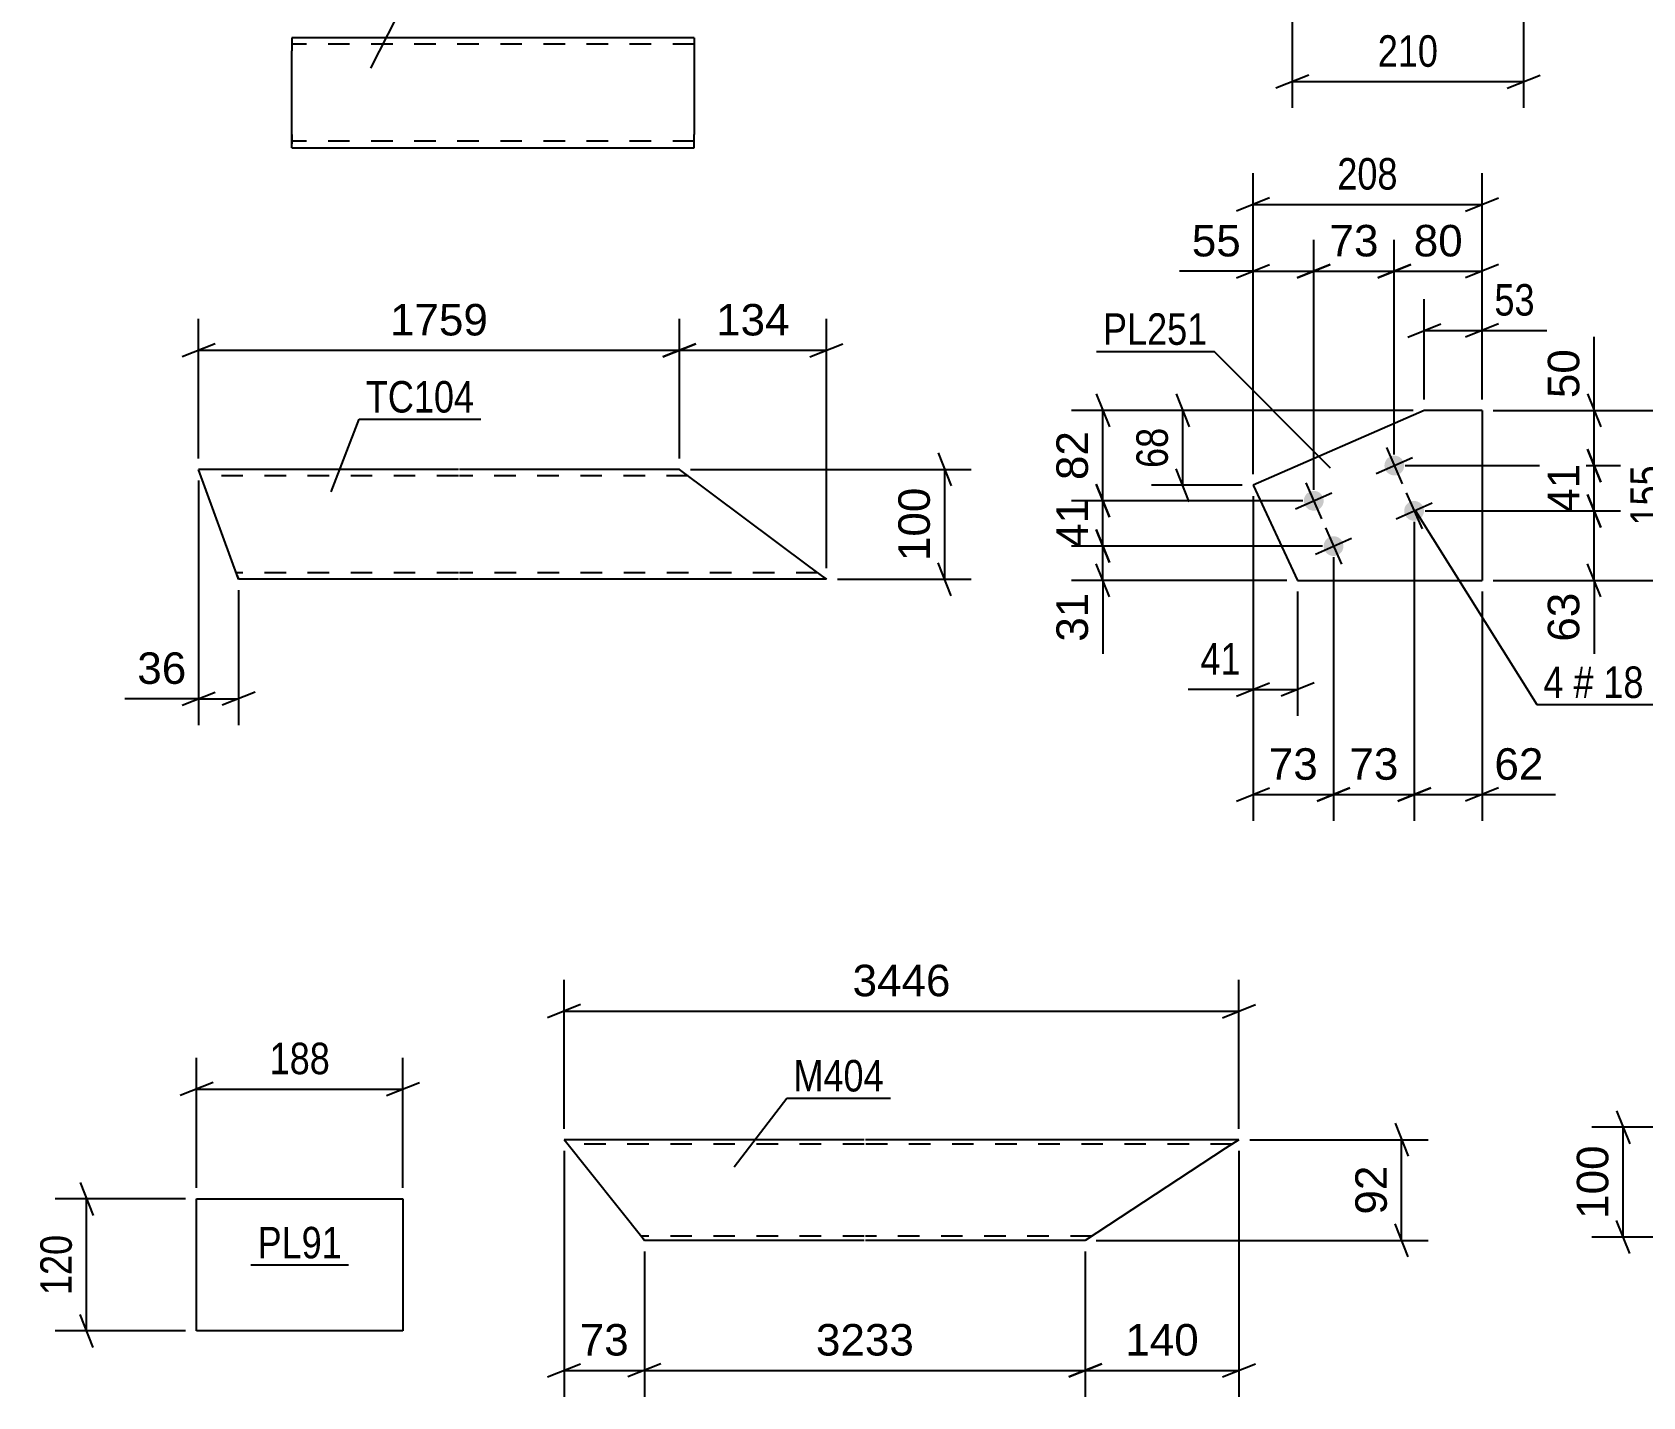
# Model space of a CAD drawing. Header units: millimetres. Extents: x 0 to 841, y 0 to 594.
# Drawn here: x 521 to 667.5, y 246.1 to 370.2 of the extents above; entities that cross this region are included whole.
import ezdxf

# ---------------------------------------------------------------- set-up
doc = ezdxf.new("R2010")
doc.units = ezdxf.units.MM
doc.linetypes.add('DXK_LINE_DOT2', pattern=[3.9198, 1.9599, -1.9599])
doc.styles.add('Arial', font='ARIAL.TTF', dxfattribs={"height": 0.2})
doc.styles.add('Arial Narrow', font='ARIALN.TTF', dxfattribs={"height": 0.2})

# ---------------------------------------------------------------- blocks, each defined once
blk = doc.blocks.new('Part-284933836-16997 - 16996')
at = {"color": 2, "linetype": 'Continuous'}
for p, q in [((535.97, 252.08), (535.97, 264.08)), ((535.97, 264.08), (554.75, 264.08)), ((554.75, 264.08), (554.75, 252.08)), ((554.75, 252.08), (535.97, 252.08))]:
    blk.add_line(p, q, dxfattribs=at)
blk = doc.blocks.new('Part-284933836-19176 - 19175')
at = {"color": 2, "linetype": 'Continuous'}
for p, q in [((559.79, 330.44), (536.15, 330.44)), ((539.76, 320.53), (536.15, 330.44)), ((579.89, 330.44), (559.89, 330.44)), ((591.66, 321.64), (579.89, 330.44)), ((593.27, 320.44), (591.66, 321.64)), ((539.79, 320.44), (539.76, 320.53)), ((559.79, 320.44), (539.79, 320.44)), ((593.27, 320.44), (559.89, 320.44))]:
    blk.add_line(p, q, dxfattribs=at)
at = {"color": 7, "linetype": 'DXK_LINE_DOT2'}
for p, q in [((559.79, 329.84), (536.37, 329.84)), ((580.69, 329.84), (559.89, 329.84)), ((559.79, 321.04), (539.57, 321.04)), ((592.47, 321.04), (559.89, 321.04)), ((539.66, 320.79), (539.79, 320.44)), ((592.8, 320.79), (593.27, 320.44))]:
    blk.add_line(p, q, dxfattribs=at)
blk = doc.blocks.new('Part-284933836-19185 - 19184')
at = {"color": 2, "linetype": 'Continuous'}
for p, q in [((596.71, 269.46), (569.4, 269.46)), ((576.71, 260.31), (569.4, 269.46)), ((630.79, 269.46), (596.81, 269.46)), ((629.56, 268.66), (616.81, 260.31)), ((630.79, 269.46), (629.56, 268.66)), ((596.71, 260.31), (576.71, 260.31)), ((616.81, 260.31), (596.81, 260.31))]:
    blk.add_line(p, q, dxfattribs=at)
at = {"color": 7, "linetype": 'DXK_LINE_DOT2'}
for p, q in [((596.71, 269.06), (569.72, 269.06)), ((630.18, 269.06), (596.81, 269.06)), ((630.69, 269.4), (629.56, 268.66)), ((596.71, 260.71), (576.39, 260.71)), ((576.53, 260.54), (576.71, 260.31)), ((617.42, 260.71), (596.81, 260.71))]:
    blk.add_line(p, q, dxfattribs=at)
blk = doc.blocks.new('Part-284933836-17110 - 17109')
at = {"color": 2, "linetype": 'Continuous'}
for p, q in [((544.63, 369.7), (544.63, 368.5)), ((581.25, 369.7), (544.63, 369.7)), ((581.25, 369.7), (581.25, 369.61)), ((581.25, 369.61), (581.25, 368.5)), ((544.63, 360.9), (544.63, 368.5)), ((581.25, 368.5), (581.25, 360.9)), ((544.63, 359.79), (544.63, 360.9)), ((581.25, 359.7), (581.25, 360.9)), ((544.63, 359.7), (544.63, 359.79)), ((544.63, 359.7), (581.25, 359.7))]:
    blk.add_line(p, q, dxfattribs=at)
at = {"color": 7, "linetype": 'DXK_LINE_DOT2'}
for p, q in [((581.25, 369.35), (581.25, 368.5)), ((581.25, 369.1), (544.63, 369.1)), ((544.63, 360.9), (544.63, 360.05)), ((581.25, 360.35), (581.25, 360.67)), ((544.63, 360.3), (544.63, 360.35)), ((581.25, 360.3), (544.63, 360.3)), ((544.63, 359.7), (544.63, 359.7)), ((581.25, 360.3), (581.25, 360.35)), ((581.25, 360.3), (581.25, 360.35))]:
    blk.add_line(p, q, dxfattribs=at)
blk = doc.blocks.new('Part-284933836-17158 - 17157')
at = {"color": 2, "linetype": 'Continuous'}
for p, q in [((647.66, 335.8), (632.08, 328.99)), ((652.92, 335.8), (647.66, 335.8)), ((652.92, 335.8), (652.92, 320.34)), ((632.08, 328.99), (636.14, 320.34)), ((636.14, 320.34), (652.92, 320.34))]:
    blk.add_line(p, q, dxfattribs=at)
blk = doc.blocks.new('Bolt-284933836-17159 - 17157')
at = {"linetype": 'Continuous'}
for points in [[(645.76, 331.15, -1), (644.11, 330.43, -1)], [(638.43, 327.95, -1), (636.78, 327.22, -1)], [(647.56, 327.03, -1), (645.91, 326.3, -1)], [(640.23, 323.82, -1), (638.58, 323.1, -1)]]:
    blk.add_hatch(color=1, dxfattribs=at).paths.add_polyline_path(points)
at = {"color": 1, "linetype": 'Continuous'}
for p, q in [((643.28, 330.07), (646.58, 331.51)), ((644.21, 332.44), (645.65, 329.14)), ((635.95, 326.86), (639.25, 328.31)), ((636.88, 329.23), (638.32, 325.94)), ((646.01, 328.31), (647.46, 325.02)), ((645.09, 325.94), (648.38, 327.39)), ((637.76, 322.74), (641.05, 324.18)), ((638.68, 325.11), (640.13, 321.81))]:
    blk.add_line(p, q, dxfattribs=at)
blk = doc.blocks.new('StraightDimension-284933836-17277 - 16996')
at = {"color": 7, "linetype": 'Continuous'}
for p, q in [((535.97, 265.08), (535.97, 276.93)), ((554.75, 265.08), (554.75, 276.93)), ((537.47, 274.68), (534.47, 273.48)), ((535.97, 274.08), (554.75, 274.08)), ((553.25, 273.48), (556.25, 274.68))]:
    blk.add_line(p, q, dxfattribs=at)
at = {"color": 0}
blk.add_wipeout([(548.7, 274.83), (548.7, 279.03), (542.02, 279.03), (542.02, 274.83)], dxfattribs=at)
at = {"color": 3, "style": 'Arial Narrow'}
blk.add_text('188', height=2.863, dxfattribs=at).set_placement((542.62, 275.43))
blk = doc.blocks.new('StraightDimension-284933836-17273 - 16996')
at = {"color": 7, "linetype": 'Continuous'}
for p, q in [((525.37, 265.58), (526.57, 262.58)), ((534.97, 264.08), (523.12, 264.08)), ((525.97, 252.08), (525.97, 264.08)), ((526.57, 250.58), (525.37, 253.58)), ((534.97, 252.08), (523.12, 252.08))]:
    blk.add_line(p, q, dxfattribs=at)
at = {"color": 0}
blk.add_wipeout([(525.22, 261.43), (521.02, 261.43), (521.02, 254.74), (525.22, 254.74)], dxfattribs=at)
at = {"color": 3, "style": 'Arial Narrow'}
blk.add_text('120', height=2.863, rotation=90.0002, dxfattribs=at).set_placement((524.62, 255.34))
blk = doc.blocks.new('StraightDimension-284933836-19581 - 19157')
at = {"color": 7, "linetype": 'Continuous'}
for p, q in [((665.15, 272.11), (666.35, 269.11)), ((686.88, 270.61), (662.9, 270.61)), ((665.75, 260.61), (665.75, 270.61)), ((666.35, 259.11), (665.15, 262.11)), ((685.04, 260.61), (662.9, 260.61))]:
    blk.add_line(p, q, dxfattribs=at)
at = {"color": 0}
blk.add_wipeout([(665, 269.55), (660.8, 269.55), (660.8, 261.67), (665, 261.67)], dxfattribs=at)
at = {"color": 3, "style": 'Arial'}
blk.add_text('100', height=2.865, rotation=90.0002, dxfattribs=at).set_placement((664.4, 262.27))
blk = doc.blocks.new('StraightDimension-284933836-19816 - 19175')
at = {"color": 7, "linetype": 'Continuous'}
for p, q in [((603.43, 331.94), (604.63, 328.94)), ((580.89, 330.44), (606.43, 330.44)), ((604.03, 320.44), (604.03, 330.44)), ((604.63, 318.94), (603.43, 321.94)), ((594.27, 320.44), (606.43, 320.44))]:
    blk.add_line(p, q, dxfattribs=at)
at = {"color": 0}
blk.add_wipeout([(603.28, 329.37), (599.08, 329.37), (599.08, 321.5), (603.28, 321.5)], dxfattribs=at)
at = {"color": 3, "style": 'Arial'}
blk.add_text('100', height=2.865, rotation=90.0002, dxfattribs=at).set_placement((602.68, 322.1))
blk = doc.blocks.new('StraightDimension-284933836-19778 - 19175')
at = {"color": 7, "linetype": 'Continuous'}
for p, q in [((579.89, 331.44), (579.89, 344.12)), ((593.27, 321.44), (593.27, 344.12)), ((581.39, 341.87), (578.39, 340.67)), ((591.77, 340.67), (594.77, 341.87)), ((579.89, 341.27), (593.27, 341.27))]:
    blk.add_line(p, q, dxfattribs=at)
at = {"color": 0}
blk.add_wipeout([(590.51, 342.02), (590.51, 346.22), (582.64, 346.22), (582.64, 342.02)], dxfattribs=at)
at = {"color": 3, "style": 'Arial'}
blk.add_text('134', height=2.865, dxfattribs=at).set_placement((583.24, 342.62))
blk = doc.blocks.new('StraightDimension-284933836-19803 - 19175')
at = {"color": 7, "linetype": 'Continuous'}
for p, q in [((536.15, 329.44), (536.15, 307.18)), ((539.79, 319.44), (539.79, 307.18)), ((536.15, 309.58), (529.45, 309.58)), ((536.15, 309.58), (529.45, 309.58)), ((534.65, 308.98), (537.65, 310.18)), ((536.15, 309.58), (539.79, 309.58)), ((541.29, 310.18), (538.29, 308.98))]:
    blk.add_line(p, q, dxfattribs=at)
at = {"color": 0}
blk.add_wipeout([(535.63, 310.33), (535.63, 314.53), (529.98, 314.53), (529.98, 310.33)], dxfattribs=at)
at = {"color": 3, "style": 'Arial'}
blk.add_text('36', height=2.865, dxfattribs=at).set_placement((530.58, 310.93))
blk = doc.blocks.new('StraightDimension-284933836-19779 - 19175')
at = {"color": 7, "linetype": 'Continuous'}
for p, q in [((536.15, 331.44), (536.15, 344.12)), ((579.89, 331.44), (579.89, 344.12)), ((537.65, 341.87), (534.65, 340.67)), ((578.39, 340.67), (581.39, 341.87)), ((536.15, 341.27), (579.89, 341.27))]:
    blk.add_line(p, q, dxfattribs=at)
at = {"color": 0}
blk.add_wipeout([(563.07, 342.02), (563.07, 346.22), (552.97, 346.22), (552.97, 342.02)], dxfattribs=at)
at = {"color": 3, "style": 'Arial'}
blk.add_text('1759', height=2.865, dxfattribs=at).set_placement((553.57, 342.62))
blk = doc.blocks.new('StraightDimension-284933836-19913 - 19184')
at = {"color": 7, "linetype": 'Continuous'}
for p, q in [((645, 270.96), (646.2, 267.96)), ((631.79, 269.46), (648, 269.46)), ((645.6, 260.31), (645.6, 269.46)), ((646.2, 258.81), (645, 261.81)), ((617.81, 260.31), (648, 260.31))]:
    blk.add_line(p, q, dxfattribs=at)
at = {"color": 0}
blk.add_wipeout([(644.85, 267.7), (640.65, 267.7), (640.65, 262.06), (644.85, 262.06)], dxfattribs=at)
at = {"color": 3, "style": 'Arial'}
blk.add_text('92', height=2.865, rotation=90.0002, dxfattribs=at).set_placement((644.25, 262.66))
blk = doc.blocks.new('StraightDimension-284933836-19843 - 19184')
at = {"color": 7, "linetype": 'Continuous'}
for p, q in [((569.4, 270.46), (569.4, 284.02)), ((630.79, 270.46), (630.79, 284.02)), ((570.9, 281.77), (567.9, 280.57)), ((629.29, 280.57), (632.29, 281.77)), ((569.4, 281.17), (630.79, 281.17))]:
    blk.add_line(p, q, dxfattribs=at)
at = {"color": 0}
blk.add_wipeout([(605.14, 281.92), (605.14, 286.12), (595.05, 286.12), (595.05, 281.92)], dxfattribs=at)
at = {"color": 3, "style": 'Arial'}
blk.add_text('3446', height=2.865, dxfattribs=at).set_placement((595.65, 282.52))
blk = doc.blocks.new('StraightDimension-284933836-19854 - 19184')
at = {"color": 7, "linetype": 'Continuous'}
for p, q in [((630.79, 268.46), (630.79, 246.09)), ((616.81, 259.31), (616.81, 246.09)), ((618.31, 249.09), (615.31, 247.89)), ((629.29, 247.89), (632.29, 249.09)), ((616.81, 248.49), (630.79, 248.49))]:
    blk.add_line(p, q, dxfattribs=at)
at = {"color": 0}
blk.add_wipeout([(627.74, 249.24), (627.74, 253.44), (619.86, 253.44), (619.86, 249.24)], dxfattribs=at)
at = {"color": 3, "style": 'Arial'}
blk.add_text('140', height=2.865, dxfattribs=at).set_placement((620.46, 249.84))
blk = doc.blocks.new('StraightDimension-284933836-19855 - 19184')
at = {"color": 7, "linetype": 'Continuous'}
for p, q in [((576.71, 259.31), (576.71, 246.09)), ((616.81, 259.31), (616.81, 246.09)), ((578.21, 249.09), (575.21, 247.89)), ((615.31, 247.89), (618.31, 249.09)), ((576.71, 248.49), (616.81, 248.49))]:
    blk.add_line(p, q, dxfattribs=at)
at = {"color": 0}
blk.add_wipeout([(601.81, 249.24), (601.81, 253.44), (591.72, 253.44), (591.72, 249.24)], dxfattribs=at)
at = {"color": 3, "style": 'Arial'}
blk.add_text('3233', height=2.865, dxfattribs=at).set_placement((592.32, 249.84))
blk = doc.blocks.new('StraightDimension-284933836-19856 - 19184')
at = {"color": 7, "linetype": 'Continuous'}
for p, q in [((569.4, 268.46), (569.4, 246.09)), ((576.71, 259.31), (576.71, 246.09)), ((567.9, 247.89), (570.9, 249.09)), ((578.21, 249.09), (575.21, 247.89)), ((569.4, 248.49), (576.71, 248.49))]:
    blk.add_line(p, q, dxfattribs=at)
at = {"color": 0}
blk.add_wipeout([(575.88, 249.24), (575.88, 253.44), (570.23, 253.44), (570.23, 249.24)], dxfattribs=at)
at = {"color": 3, "style": 'Arial'}
blk.add_text('73', height=2.865, dxfattribs=at).set_placement((570.83, 249.84))
blk = doc.blocks.new('StraightDimension-284933836-17535 - 17157')
at = {"color": 7, "linetype": 'Continuous'}
for p, q in [((647.66, 336.8), (647.66, 345.93)), ((652.92, 336.8), (652.92, 345.93)), ((646.16, 342.48), (649.16, 343.68)), ((647.66, 343.08), (652.92, 343.08)), ((654.42, 343.68), (651.42, 342.48)), ((652.92, 343.08), (658.82, 343.08)), ((652.92, 343.08), (658.82, 343.08))]:
    blk.add_line(p, q, dxfattribs=at)
at = {"color": 0}
blk.add_wipeout([(658.3, 343.83), (658.3, 348.03), (653.44, 348.03), (653.44, 343.83)], dxfattribs=at)
at = {"color": 3, "style": 'Arial Narrow'}
blk.add_text('53', height=2.863, dxfattribs=at).set_placement((654.04, 344.43))
blk = doc.blocks.new('StraightDimension-284933836-17527 - 17157')
at = {"color": 7, "linetype": 'Continuous'}
for p, q in [((671.21, 334.3), (670.01, 337.3)), ((653.92, 335.8), (673.01, 335.8)), ((670.61, 320.34), (670.61, 335.8)), ((670.01, 321.84), (671.21, 318.84)), ((653.92, 320.34), (673.01, 320.34))]:
    blk.add_line(p, q, dxfattribs=at)
at = {"color": 0}
blk.add_wipeout([(669.86, 331.41), (665.66, 331.41), (665.66, 324.73), (669.86, 324.73)], dxfattribs=at)
at = {"color": 3, "style": 'Arial Narrow'}
blk.add_text('155', height=2.863, rotation=90.0002, dxfattribs=at).set_placement((669.26, 325.33))
blk = doc.blocks.new('StraightDimension-284933836-19043 - 17157')
at = {"color": 7, "linetype": 'Continuous'}
for p, q in [((617.81, 329.08), (619.01, 326.08)), ((636.6, 327.58), (615.56, 327.58)), ((618.41, 323.46), (618.41, 327.58)), ((619.01, 321.96), (617.81, 324.96)), ((638.4, 323.46), (615.56, 323.46))]:
    blk.add_line(p, q, dxfattribs=at)
at = {"color": 0}
blk.add_wipeout([(617.66, 328.35), (613.46, 328.35), (613.46, 322.7), (617.66, 322.7)], dxfattribs=at)
at = {"color": 3, "style": 'Arial'}
blk.add_text('41', height=2.865, rotation=90.0002, dxfattribs=at).set_placement((617.06, 323.3))
blk = doc.blocks.new('StraightDimension-284933836-17521 - 17157')
at = {"color": 7, "linetype": 'Continuous'}
for p, q in [((625.08, 337.3), (626.28, 334.3)), ((646.66, 335.8), (622.83, 335.8)), ((625.68, 328.99), (625.68, 335.8)), ((626.28, 327.49), (625.08, 330.49)), ((631.08, 328.99), (622.83, 328.99))]:
    blk.add_line(p, q, dxfattribs=at)
at = {"color": 0}
blk.add_wipeout([(624.93, 334.82), (620.73, 334.82), (620.73, 329.97), (624.93, 329.97)], dxfattribs=at)
at = {"color": 3, "style": 'Arial Narrow'}
blk.add_text('68', height=2.863, rotation=90.0002, dxfattribs=at).set_placement((624.33, 330.57))
blk = doc.blocks.new('StraightDimension-284933836-17531 - 17157')
at = {"color": 7, "linetype": 'Continuous'}
for p, q in [((632.08, 327.99), (632.08, 308.02)), ((636.14, 319.34), (636.14, 308.02)), ((630.58, 309.82), (633.58, 311.02)), ((637.64, 311.02), (634.64, 309.82)), ((632.08, 310.42), (626.17, 310.42)), ((632.08, 310.42), (626.17, 310.42)), ((632.08, 310.42), (636.14, 310.42))]:
    blk.add_line(p, q, dxfattribs=at)
at = {"color": 0}
blk.add_wipeout([(631.55, 311.17), (631.55, 315.37), (626.7, 315.37), (626.7, 311.17)], dxfattribs=at)
at = {"color": 3, "style": 'Arial Narrow'}
blk.add_text('41', height=2.863, dxfattribs=at).set_placement((627.3, 311.77))
blk = doc.blocks.new('StraightDimension-284933836-17579 - 17157')
at = {"color": 7, "linetype": 'Continuous'}
for p, q in [((632.08, 329.99), (632.08, 357.39)), ((652.92, 336.8), (652.92, 357.39)), ((633.58, 355.14), (630.58, 353.94)), ((651.42, 353.94), (654.42, 355.14)), ((632.08, 354.54), (652.92, 354.54))]:
    blk.add_line(p, q, dxfattribs=at)
at = {"color": 0}
blk.add_wipeout([(645.84, 355.29), (645.84, 359.49), (639.15, 359.49), (639.15, 355.29)], dxfattribs=at)
at = {"color": 3, "style": 'Arial Narrow'}
blk.add_text('208', height=2.863, dxfattribs=at).set_placement((639.75, 355.89))
blk = doc.blocks.new('StraightDimension-284933836-19020 - 17157')
at = {"color": 7, "linetype": 'Continuous'}
for p, q in [((663.11, 335.8), (663.11, 342.49)), ((663.11, 335.8), (663.11, 342.49)), ((662.51, 337.3), (663.71, 334.3)), ((653.92, 335.8), (665.51, 335.8)), ((663.11, 330.79), (663.11, 335.8)), ((663.71, 329.29), (662.51, 332.29)), ((645.93, 330.79), (665.51, 330.79))]:
    blk.add_line(p, q, dxfattribs=at)
at = {"color": 0}
blk.add_wipeout([(662.36, 341.97), (658.16, 341.97), (658.16, 336.32), (662.36, 336.32)], dxfattribs=at)
at = {"color": 3, "style": 'Arial'}
blk.add_text('50', height=2.865, rotation=90.0002, dxfattribs=at).set_placement((661.76, 336.92))
blk = doc.blocks.new('StraightDimension-284933836-19021 - 17157')
at = {"color": 7, "linetype": 'Continuous'}
for p, q in [((662.51, 332.29), (663.71, 329.29)), ((645.93, 330.79), (665.51, 330.79)), ((663.11, 326.66), (663.11, 330.79)), ((663.71, 325.16), (662.51, 328.16)), ((647.74, 326.66), (665.51, 326.66))]:
    blk.add_line(p, q, dxfattribs=at)
at = {"color": 0}
blk.add_wipeout([(662.36, 331.55), (658.16, 331.55), (658.16, 325.9), (662.36, 325.9)], dxfattribs=at)
at = {"color": 3, "style": 'Arial'}
blk.add_text('41', height=2.865, rotation=90.0002, dxfattribs=at).set_placement((661.76, 326.5))
blk = doc.blocks.new('StraightDimension-284933836-19022 - 17157')
at = {"color": 7, "linetype": 'Continuous'}
for p, q in [((662.51, 328.16), (663.71, 325.16)), ((647.74, 326.66), (665.51, 326.66)), ((663.11, 320.34), (663.11, 326.66)), ((663.71, 318.84), (662.51, 321.84)), ((653.92, 320.34), (665.51, 320.34)), ((663.11, 320.34), (663.11, 313.65)), ((663.11, 320.34), (663.11, 313.65))]:
    blk.add_line(p, q, dxfattribs=at)
at = {"color": 0}
blk.add_wipeout([(662.36, 319.82), (658.16, 319.82), (658.16, 314.17), (662.36, 314.17)], dxfattribs=at)
at = {"color": 3, "style": 'Arial'}
blk.add_text('63', height=2.865, rotation=90.0002, dxfattribs=at).set_placement((661.76, 314.77))
blk = doc.blocks.new('StraightDimension-284933836-19106 - 17157')
at = {"color": 7, "linetype": 'Continuous'}
for p, q in [((632.08, 329.99), (632.08, 351.31)), ((637.6, 328.58), (637.6, 351.31)), ((630.58, 347.86), (633.58, 349.06)), ((639.1, 349.06), (636.1, 347.86)), ((632.08, 348.46), (625.38, 348.46)), ((632.08, 348.46), (625.38, 348.46)), ((632.08, 348.46), (637.6, 348.46))]:
    blk.add_line(p, q, dxfattribs=at)
at = {"color": 0}
blk.add_wipeout([(631.55, 349.21), (631.55, 353.41), (625.91, 353.41), (625.91, 349.21)], dxfattribs=at)
at = {"color": 3, "style": 'Arial'}
blk.add_text('55', height=2.865, dxfattribs=at).set_placement((626.51, 349.81))
blk = doc.blocks.new('StraightDimension-284933836-19042 - 17157')
at = {"color": 7, "linetype": 'Continuous'}
for p, q in [((617.81, 337.3), (619.01, 334.3)), ((646.66, 335.8), (615.56, 335.8)), ((618.41, 327.58), (618.41, 335.8)), ((619.01, 326.08), (617.81, 329.08)), ((636.6, 327.58), (615.56, 327.58))]:
    blk.add_line(p, q, dxfattribs=at)
at = {"color": 0}
blk.add_wipeout([(617.66, 334.51), (613.46, 334.51), (613.46, 328.87), (617.66, 328.87)], dxfattribs=at)
at = {"color": 3, "style": 'Arial'}
blk.add_text('82', height=2.865, rotation=90.0002, dxfattribs=at).set_placement((617.06, 329.47))
blk = doc.blocks.new('StraightDimension-284933836-19044 - 17157')
at = {"color": 7, "linetype": 'Continuous'}
for p, q in [((617.81, 324.96), (619.01, 321.96)), ((638.4, 323.46), (615.56, 323.46)), ((618.41, 320.34), (618.41, 323.46)), ((619.01, 318.84), (617.81, 321.84)), ((635.14, 320.34), (615.56, 320.34)), ((618.41, 320.34), (618.41, 313.65)), ((618.41, 320.34), (618.41, 313.65))]:
    blk.add_line(p, q, dxfattribs=at)
at = {"color": 0}
blk.add_wipeout([(617.66, 319.82), (613.46, 319.82), (613.46, 314.17), (617.66, 314.17)], dxfattribs=at)
at = {"color": 3, "style": 'Arial'}
blk.add_text('31', height=2.865, rotation=90.0002, dxfattribs=at).set_placement((617.06, 314.77))
blk = doc.blocks.new('StraightDimension-284933836-19073 - 17157')
at = {"color": 7, "linetype": 'Continuous'}
for p, q in [((646.74, 325.66), (646.74, 298.46)), ((652.92, 319.34), (652.92, 298.46)), ((645.24, 300.26), (648.24, 301.46)), ((646.74, 300.86), (652.92, 300.86)), ((654.42, 301.46), (651.42, 300.26)), ((652.92, 300.86), (659.61, 300.86)), ((652.92, 300.86), (659.61, 300.86))]:
    blk.add_line(p, q, dxfattribs=at)
at = {"color": 0}
blk.add_wipeout([(659.09, 301.61), (659.09, 305.81), (653.44, 305.81), (653.44, 301.61)], dxfattribs=at)
at = {"color": 3, "style": 'Arial'}
blk.add_text('62', height=2.865, dxfattribs=at).set_placement((654.04, 302.21))
blk = doc.blocks.new('StraightDimension-284933836-19074 - 17157')
at = {"color": 7, "linetype": 'Continuous'}
for p, q in [((646.74, 325.66), (646.74, 298.46)), ((639.4, 322.46), (639.4, 298.46)), ((637.9, 300.26), (640.9, 301.46)), ((639.4, 300.86), (646.74, 300.86)), ((648.24, 301.46), (645.24, 300.26))]:
    blk.add_line(p, q, dxfattribs=at)
at = {"color": 0}
blk.add_wipeout([(645.89, 301.61), (645.89, 305.81), (640.25, 305.81), (640.25, 301.61)], dxfattribs=at)
at = {"color": 3, "style": 'Arial'}
blk.add_text('73', height=2.865, dxfattribs=at).set_placement((640.85, 302.21))
blk = doc.blocks.new('StraightDimension-284933836-19075 - 17157')
at = {"color": 7, "linetype": 'Continuous'}
for p, q in [((632.08, 327.99), (632.08, 298.46)), ((639.4, 322.46), (639.4, 298.46)), ((630.58, 300.26), (633.58, 301.46)), ((632.08, 300.86), (639.4, 300.86)), ((640.9, 301.46), (637.9, 300.26))]:
    blk.add_line(p, q, dxfattribs=at)
at = {"color": 0}
blk.add_wipeout([(638.56, 301.61), (638.56, 305.81), (632.92, 305.81), (632.92, 301.61)], dxfattribs=at)
at = {"color": 3, "style": 'Arial'}
blk.add_text('73', height=2.865, dxfattribs=at).set_placement((633.52, 302.21))
blk = doc.blocks.new('StraightDimension-284933836-19104 - 17157')
at = {"color": 7, "linetype": 'Continuous'}
for p, q in [((644.93, 331.79), (644.93, 351.31)), ((652.92, 336.8), (652.92, 351.31)), ((643.43, 347.86), (646.43, 349.06)), ((654.42, 349.06), (651.42, 347.86)), ((644.93, 348.46), (652.92, 348.46))]:
    blk.add_line(p, q, dxfattribs=at)
at = {"color": 0}
blk.add_wipeout([(651.75, 349.21), (651.75, 353.41), (646.1, 353.41), (646.1, 349.21)], dxfattribs=at)
at = {"color": 3, "style": 'Arial'}
blk.add_text('80', height=2.865, dxfattribs=at).set_placement((646.7, 349.81))
blk = doc.blocks.new('StraightDimension-284933836-19105 - 17157')
at = {"color": 7, "linetype": 'Continuous'}
for p, q in [((637.6, 328.58), (637.6, 351.31)), ((644.93, 331.79), (644.93, 351.31)), ((636.1, 347.86), (639.1, 349.06)), ((646.43, 349.06), (643.43, 347.86)), ((637.6, 348.46), (644.93, 348.46))]:
    blk.add_line(p, q, dxfattribs=at)
at = {"color": 0}
blk.add_wipeout([(644.09, 349.21), (644.09, 353.41), (638.44, 353.41), (638.44, 349.21)], dxfattribs=at)
at = {"color": 3, "style": 'Arial'}
blk.add_text('73', height=2.865, dxfattribs=at).set_placement((639.04, 349.81))
blk = doc.blocks.new('StraightDimension-284933836-17613 - 17165')
at = {"color": 7, "linetype": 'Continuous'}
for p, q in [((656.69, 390.65), (656.69, 363.31)), ((635.65, 389.33), (635.65, 363.31)), ((637.15, 366.31), (634.15, 365.11)), ((655.19, 365.11), (658.19, 366.31)), ((635.65, 365.71), (656.69, 365.71))]:
    blk.add_line(p, q, dxfattribs=at)
at = {"color": 0}
blk.add_wipeout([(649.51, 366.46), (649.51, 370.66), (642.83, 370.66), (642.83, 366.46)], dxfattribs=at)
at = {"color": 3, "style": 'Arial Narrow'}
blk.add_text('210', height=2.863, dxfattribs=at).set_placement((643.43, 367.06))
blk = doc.blocks.new('Mark-284933836-17653 - 16996')
at = {"color": 0}
blk.add_wipeout([(549.2, 258.68), (549.2, 261.68), (541.52, 261.68), (541.52, 258.68)], dxfattribs=at)
blk.add_wipeout([(549.2, 258.68), (549.2, 261.68), (541.52, 261.68), (541.52, 258.68)], dxfattribs=at)
at = {"color": 30, "linetype": 'Continuous'}
blk.add_line((540.92, 258.08), (549.8, 258.08), dxfattribs=at)
at = {"color": 3, "style": 'Arial Narrow'}
blk.add_text('PL91', height=2.863, dxfattribs=at).set_placement((541.52, 258.68))
blk = doc.blocks.new('Mark-284933836-19832 - 19175')
at = {"color": 0}
blk.add_wipeout([(561.24, 335.61), (561.24, 338.61), (551.37, 338.61), (551.37, 335.61)], dxfattribs=at)
blk.add_wipeout([(561.24, 335.61), (561.24, 338.61), (551.37, 338.61), (551.37, 335.61)], dxfattribs=at)
at = {"color": 30, "linetype": 'Continuous'}
for p, q in [((548.21, 328.41), (550.77, 335.01)), ((550.77, 335.01), (561.84, 335.01))]:
    blk.add_line(p, q, dxfattribs=at)
at = {"color": 3, "style": 'Arial Narrow'}
blk.add_text('TC104', height=2.863, dxfattribs=at).set_placement((551.37, 335.61))
blk = doc.blocks.new('Mark-284933836-19937 - 19184')
at = {"color": 0}
blk.add_wipeout([(598.5, 273.86), (598.5, 276.86), (590.27, 276.86), (590.27, 273.86)], dxfattribs=at)
blk.add_wipeout([(598.5, 273.86), (598.5, 276.86), (590.27, 276.86), (590.27, 273.86)], dxfattribs=at)
at = {"color": 30, "linetype": 'Continuous'}
for p, q in [((584.89, 267.01), (589.67, 273.26)), ((589.67, 273.26), (599.1, 273.26))]:
    blk.add_line(p, q, dxfattribs=at)
at = {"color": 3, "style": 'Arial Narrow'}
blk.add_text('M404', height=2.863, dxfattribs=at).set_placement((590.27, 273.86))
blk = doc.blocks.new('Mark-284933836-17686 - 17109')
at = {"color": 0}
blk.add_wipeout([(565.59, 373.66), (565.59, 376.66), (555.54, 376.66), (555.54, 373.66)], dxfattribs=at)
blk.add_wipeout([(565.59, 373.66), (565.59, 376.66), (555.54, 376.66), (555.54, 373.66)], dxfattribs=at)
at = {"color": 30, "linetype": 'Continuous'}
for p, q in [((551.81, 366.93), (554.94, 373.06)), ((554.94, 373.06), (566.19, 373.06))]:
    blk.add_line(p, q, dxfattribs=at)
at = {"color": 3, "style": 'Arial Narrow'}
blk.add_text('M1353', height=2.863, dxfattribs=at).set_placement((555.54, 373.66))
blk = doc.blocks.new('Mark-284933836-17712 - 17157')
at = {"color": 0}
for points in [[(660.33, 309.65), (660.33, 312.65), (658.5, 312.65), (658.5, 309.65)], [(663.05, 309.65), (663.05, 312.65), (661.23, 312.65), (661.23, 309.65)], [(667.61, 309.65), (667.61, 312.65), (663.95, 312.65), (663.95, 309.65)], [(684.04, 309.65), (684.04, 312.65), (668.51, 312.65), (668.51, 309.65)]]:
    blk.add_wipeout(points, dxfattribs=at)
for points in [[(660.33, 309.65), (660.33, 312.65), (658.5, 312.65), (658.5, 309.65)], [(663.05, 309.65), (663.05, 312.65), (661.23, 312.65), (661.23, 309.65)], [(667.61, 309.65), (667.61, 312.65), (663.95, 312.65), (663.95, 309.65)], [(684.04, 309.65), (684.04, 312.65), (668.51, 312.65), (668.51, 309.65)]]:
    blk.add_wipeout(points, dxfattribs=at)
at = {"color": 7, "linetype": 'Continuous'}
for p, q in [((646.86, 326.66), (657.9, 309.05)), ((657.9, 309.05), (684.64, 309.05))]:
    blk.add_line(p, q, dxfattribs=at)
at = {"color": 3, "style": 'Arial Narrow'}
for s, height, p in [('4', 2.86, (658.5, 309.65)), ('#', 2.86, (661.23, 309.65)), ('18', 2.863, (663.95, 309.65)), ('Ø  HOLES', 2.863, (668.51, 309.65))]:
    blk.add_text(s, height=height, dxfattribs=at).set_placement(p)
blk = doc.blocks.new('Mark-284933836-17709 - 17157')
at = {"color": 0}
blk.add_wipeout([(627.93, 341.77), (627.93, 344.77), (618.43, 344.77), (618.43, 341.77)], dxfattribs=at)
blk.add_wipeout([(627.93, 341.77), (627.93, 344.77), (618.43, 344.77), (618.43, 341.77)], dxfattribs=at)
at = {"color": 30, "linetype": 'Continuous'}
for p in [(617.83, 341.17), (639.14, 330.56)]:
    blk.add_line(p, (628.53, 341.17), dxfattribs=at)
at = {"color": 3, "style": 'Arial Narrow'}
blk.add_text('PL251', height=2.863, dxfattribs=at).set_placement((618.43, 341.77))

msp = doc.modelspace()

# ---------------------------------------------------------------- block references
for name in ['StraightDimension-284933836-17613 - 17165', 'Part-284933836-17110 - 17109', 'StraightDimension-284933836-17535 - 17157', 'Part-284933836-17158 - 17157', 'Bolt-284933836-17159 - 17157', 'Part-284933836-19176 - 19175', 'StraightDimension-284933836-17277 - 16996', 'StraightDimension-284933836-19581 - 19157', 'Part-284933836-19185 - 19184', 'Part-284933836-16997 - 16996']:
    msp.add_blockref(name, (0, 0))

# ---------------------------------------------------------------- next in the draw order: block references
for name in ['Mark-284933836-17686 - 17109', 'StraightDimension-284933836-17527 - 17157', 'StraightDimension-284933836-19816 - 19175', 'StraightDimension-284933836-19803 - 19175', 'StraightDimension-284933836-19043 - 17157', 'StraightDimension-284933836-19913 - 19184', 'StraightDimension-284933836-17273 - 16996', 'Mark-284933836-17653 - 16996']:
    msp.add_blockref(name, (0, 0))

# ---------------------------------------------------------------- next in the draw order: block references
for name in ['StraightDimension-284933836-19778 - 19175', 'StraightDimension-284933836-17521 - 17157', 'StraightDimension-284933836-19843 - 19184', 'StraightDimension-284933836-19854 - 19184']:
    msp.add_blockref(name, (0, 0))

# ---------------------------------------------------------------- next in the draw order: block references
for name in ['StraightDimension-284933836-17579 - 17157', 'StraightDimension-284933836-19779 - 19175', 'StraightDimension-284933836-17531 - 17157', 'Mark-284933836-19937 - 19184', 'StraightDimension-284933836-19855 - 19184']:
    msp.add_blockref(name, (0, 0))

# ---------------------------------------------------------------- next in the draw order: block references
for name in ['StraightDimension-284933836-19106 - 17157', 'StraightDimension-284933836-19020 - 17157', 'Mark-284933836-19832 - 19175', 'StraightDimension-284933836-19044 - 17157', 'StraightDimension-284933836-19856 - 19184']:
    msp.add_blockref(name, (0, 0))

# ---------------------------------------------------------------- next in the draw order: block references
msp.add_blockref('StraightDimension-284933836-19021 - 17157', (0, 0))

# ---------------------------------------------------------------- next in the draw order: block references
for name in ['StraightDimension-284933836-19042 - 17157', 'StraightDimension-284933836-19022 - 17157']:
    msp.add_blockref(name, (0, 0))

# ---------------------------------------------------------------- next in the draw order: block references
for name in ['StraightDimension-284933836-19104 - 17157', 'StraightDimension-284933836-19073 - 17157']:
    msp.add_blockref(name, (0, 0))

# ---------------------------------------------------------------- next in the draw order: block references
msp.add_blockref('StraightDimension-284933836-19074 - 17157', (0, 0))

# ---------------------------------------------------------------- next in the draw order: block references
for name in ['StraightDimension-284933836-19075 - 17157', 'Mark-284933836-17712 - 17157']:
    msp.add_blockref(name, (0, 0))

# ---------------------------------------------------------------- next in the draw order: block references
msp.add_blockref('StraightDimension-284933836-19105 - 17157', (0, 0))

# ---------------------------------------------------------------- next in the draw order: block references
msp.add_blockref('Mark-284933836-17709 - 17157', (0, 0))

doc.saveas('drawing.dxf')
